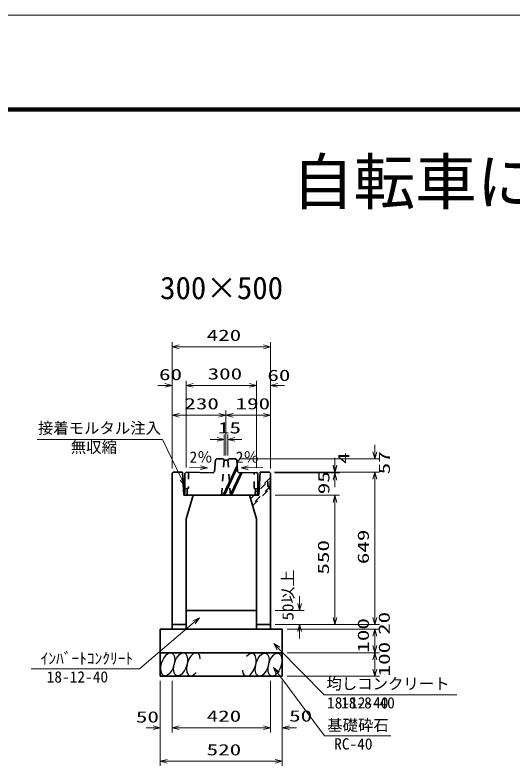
# Model space of a CAD drawing. Units: millimetres on the paper. Extents: x 20 to 861, y 20 to 614.
# Drawn here: x 266.7 to 372.8, y 454.2 to 614.1 of the extents above; entities that cross this region are included whole.
import ezdxf
from ezdxf.enums import TextEntityAlignment as Align

# ---------------------------------------------------------------- set-up
doc = ezdxf.new("R2010")
doc.units = ezdxf.units.MM
doc.linetypes.add('USER1', pattern=[3, 1.5, -1.5])
for name, color, linetype, lineweight in [('D-STR-DIM（寸法）', 7, 'Continuous', 13), ('D-STR-HTXT(均しCON-旗)', 7, 'Continuous', 13), ('D-STR-HTXT(基礎砕石-旗)', 7, 'Continuous', 13), ('D-STR-HTXT（旗上げ）', 7, 'Continuous', 13), ('D-STR-STRF(グリ)', 7, 'Continuous', 25), ('D-STR（構造物）', 1, 'Continuous', 35), ('D-TTL-LINE（区切線）', 7, 'Continuous', 13), ('D-TTL（外枠）', 2, 'Continuous', 140)]:
    doc.layers.add(name, color=color, linetype=linetype, lineweight=lineweight)
doc.layers.add('D-STR-TXT(文字)', color=7, linetype='Continuous')
doc.styles.add('ＭＳ ゴシック', font='')
doc.styles.get('ＭＳ ゴシック').set_extended_font_data('MS Gothic')

# ---------------------------------------------------------------- blocks, each defined once
blk = doc.blocks.new('_Open30@@SfigorgFlag@@4')
at = {"color": 7, "linetype": 'Continuous', "lineweight": 13}
for p, q in [((-1, 0.2679), (0, 0)), ((0, 0), (-1, -0.2679)), ((0, 0), (-1, 0))]:
    blk.add_line(p, q, dxfattribs=at)

msp = doc.modelspace()

# ---------------------------------------------------------------- linework, layer by layer
at = {"layer": 'D-STR-DIM（寸法）'}
for p, q in [((300.186, 536.255), (300.186, 544.464)), ((300.186, 536.255), (300.186, 544.464)), ((321.186, 536.255), (321.186, 544.464)), ((321.186, 536.255), (321.186, 544.464)), ((301.686, 543.464), (319.686, 543.464)), ((301.686, 543.464), (319.686, 543.464)), ((300.186, 517.552), (300.186, 536.255)), ((300.186, 517.552), (300.186, 536.255)), ((303.186, 517.743), (303.186, 536.255)), ((303.186, 517.743), (303.186, 536.255)), ((303.186, 517.743), (303.186, 536.255)), ((303.186, 517.743), (303.186, 536.255)), ((318.186, 517.743), (318.186, 536.255)), ((318.186, 517.743), (318.186, 536.255)), ((318.186, 517.743), (318.186, 536.255)), ((318.186, 517.743), (318.186, 536.255)), ((321.186, 517.552), (321.186, 536.255)), ((321.186, 517.552), (321.186, 536.255)), ((298.686, 535.255), (297.186, 535.255)), ((298.686, 535.255), (297.186, 535.255)), ((304.686, 535.255), (306.186, 535.255)), ((304.686, 535.255), (316.686, 535.255)), ((304.686, 535.255), (306.186, 535.255)), ((304.686, 535.255), (316.686, 535.255)), ((316.686, 535.255), (315.186, 535.255)), ((316.686, 535.255), (315.186, 535.255)), ((322.686, 535.255), (324.186, 535.255)), ((322.686, 535.255), (324.186, 535.255)), ((300.186, 517.552), (300.186, 529.898)), ((311.686, 520.351), (311.686, 529.898)), ((311.686, 520.351), (311.686, 529.898)), ((321.186, 517.552), (321.186, 529.898)), ((301.686, 528.898), (310.186, 528.898)), ((313.186, 528.898), (319.686, 528.898)), ((311.292, 520.351), (311.292, 524.766)), ((312.08, 520.351), (312.08, 524.766)), ((309.792, 523.766), (308.292, 523.766)), ((313.58, 523.766), (315.08, 523.766)), ((343.388, 521.133), (343.388, 522.633)), ((314.691, 519.633), (344.388, 519.633)), ((334.89, 518.297), (334.89, 519.797)), ((334.89, 518.297), (334.89, 519.797)), ((334.89, 518.105), (334.89, 519.605)), ((334.89, 518.105), (334.89, 519.605)), ((303.911, 517.775), (306.273, 517.728)), ((319.522, 517.75), (316.406, 517.697)), ((321.936, 516.797), (335.89, 516.797)), ((321.936, 516.797), (335.89, 516.797)), ((322.132, 516.605), (335.89, 516.605)), ((322.132, 516.605), (335.89, 516.605)), ((322.132, 516.605), (335.89, 516.605)), ((322.132, 516.605), (335.89, 516.605)), ((322.936, 516.797), (344.388, 516.797)), ((322.936, 516.797), (344.388, 516.797)), ((334.89, 515.105), (334.89, 513.605)), ((334.89, 515.105), (334.89, 513.605)), ((343.388, 485.85), (343.388, 515.297)), ((343.388, 515.297), (343.388, 513.797)), ((322.186, 511.85), (335.89, 511.85)), ((322.186, 511.85), (335.89, 511.85)), ((322.186, 511.85), (335.89, 511.85)), ((334.89, 510.35), (334.89, 508.85)), ((334.89, 485.85), (334.89, 510.35)), ((334.89, 510.35), (334.89, 508.85)), ((327.375, 488.85), (327.375, 490.35)), ((327.375, 488.85), (327.375, 490.35)), ((322.186, 487.35), (328.375, 487.35)), ((322.186, 487.35), (328.375, 487.35)), ((343.388, 485.85), (343.388, 487.35)), ((343.388, 485.85), (343.388, 487.35)), ((322.186, 484.35), (344.388, 484.35)), ((322.186, 484.35), (344.388, 484.35)), ((322.186, 484.35), (328.375, 484.35)), ((322.186, 484.35), (344.388, 484.35)), ((322.186, 484.35), (335.89, 484.35)), ((322.186, 484.35), (328.375, 484.35)), ((324.686, 483.35), (344.388, 483.35)), ((324.686, 483.35), (344.388, 483.35)), ((324.686, 483.35), (344.388, 483.35)), ((324.686, 483.35), (344.388, 483.35)), ((327.375, 482.85), (327.375, 481.35)), ((327.375, 482.85), (327.375, 481.35)), ((343.388, 479.85), (343.388, 481.85)), ((343.388, 481.85), (343.388, 480.35)), ((343.388, 479.85), (343.388, 481.85)), ((343.388, 481.85), (343.388, 480.35)), ((324.686, 478.35), (344.388, 478.35)), ((324.686, 478.35), (344.388, 478.35)), ((324.686, 478.35), (344.388, 478.35)), ((324.686, 478.35), (344.388, 478.35)), ((343.388, 474.85), (343.388, 476.85)), ((343.388, 474.85), (343.388, 476.85)), ((324.686, 473.35), (344.388, 473.35)), ((324.686, 473.35), (344.388, 473.35)), ((297.686, 472.35), (297.686, 461.383)), ((297.686, 472.35), (297.686, 461.383)), ((300.186, 472.35), (300.186, 461.383)), ((300.186, 472.35), (300.186, 461.383)), ((321.186, 472.35), (321.186, 461.383)), ((321.186, 472.35), (321.186, 461.383)), ((323.686, 472.35), (323.686, 461.383)), ((323.686, 472.35), (323.686, 461.383)), ((297.686, 471.35), (297.686, 454.226)), ((297.686, 471.35), (297.686, 454.226)), ((300.186, 471.35), (300.186, 461.383)), ((300.186, 471.35), (300.186, 461.383)), ((321.186, 471.35), (321.186, 461.383)), ((321.186, 471.35), (321.186, 461.383)), ((323.686, 471.35), (323.686, 454.226)), ((323.686, 471.35), (323.686, 454.226)), ((296.186, 462.383), (294.686, 462.383)), ((296.186, 462.383), (294.686, 462.383)), ((301.686, 462.383), (319.686, 462.383)), ((301.686, 462.383), (303.186, 462.383)), ((301.686, 462.383), (319.686, 462.383)), ((301.686, 462.383), (303.186, 462.383)), ((319.686, 462.383), (318.186, 462.383)), ((319.686, 462.383), (318.186, 462.383)), ((325.186, 462.383), (326.686, 462.383)), ((325.186, 462.383), (326.686, 462.383)), ((299.186, 455.226), (322.186, 455.226)), ((299.186, 455.226), (322.186, 455.226))]:
    msp.add_line(p, q, dxfattribs=at)
at = {"layer": 'D-STR-HTXT(均しCON-旗)'}
for p, q in [((293.227, 474.92), (304.884, 484.83)), ((293.227, 474.92), (304.884, 484.83)), ((332.626, 469.403), (322.903, 479.22)), ((332.626, 469.403), (322.903, 479.22)), ((270.193, 474.92), (293.227, 474.92)), ((270.193, 474.92), (293.227, 474.92)), ((360.834, 469.403), (332.626, 469.403)), ((360.834, 469.403), (332.626, 469.403))]:
    msp.add_line(p, q, dxfattribs=at)
at = {"layer": 'D-STR-HTXT(基礎砕石-旗)'}
for p, q in [((332.704, 460.653), (322.7, 473.979)), ((332.704, 460.653), (322.7, 473.979)), ((346.807, 460.653), (332.704, 460.653)), ((346.807, 460.653), (332.704, 460.653))]:
    msp.add_line(p, q, dxfattribs=at)
at = {"layer": 'D-STR-HTXT（旗上げ）'}
for p, q in [((271.462, 523.739), (298.183, 523.739)), ((298.183, 523.739), (302.277, 515.229))]:
    msp.add_line(p, q, dxfattribs=at)
at = {"layer": 'D-STR-STRF(グリ)'}
for centre, major_axis in [((299.28, 475.874), (0.79, 2.421)), ((299.28, 475.874), (0.79, 2.421)), ((302.002, 475.874), (0.79, 2.421)), ((302.002, 475.874), (0.79, 2.421)), ((319.39, 475.793), (-0.771, -2.427)), ((319.39, 475.793), (-0.771, -2.427)), ((322.111, 475.814), (-0.771, -2.427)), ((322.111, 475.814), (-0.771, -2.427))]:
    msp.add_ellipse(centre, major_axis=major_axis, ratio=0.5139, dxfattribs=at)
for centre, major_axis in [((304.742, 475.874), (0.79, 2.421)), ((304.742, 475.874), (0.79, 2.421)), ((316.649, 475.771), (-0.771, -2.427)), ((316.649, 475.771), (-0.771, -2.427))]:
    msp.add_ellipse(centre, major_axis=major_axis, ratio=0.5139, start_param=5.3575563, end_param=10.3750652, dxfattribs=at)
at = {"layer": 'D-STR（構造物）'}
for p, q in [((309.691, 519.632), (309.421, 519.388)), ((311.061, 519.605), (309.691, 519.632)), ((313.691, 519.633), (312.311, 519.605)), ((313.962, 519.389), (313.691, 519.633)), ((309.421, 519.388), (309.212, 516.891)), ((311.292, 519.351), (311.061, 519.605)), ((311.096, 511.849), (314.059, 518.203)), ((312.08, 519.351), (311.292, 519.351)), ((312.311, 519.605), (312.08, 519.351)), ((314.17, 516.891), (313.962, 519.389)), ((300.186, 516.552), (300.436, 516.797)), ((300.186, 494.35), (300.186, 516.552)), ((300.186, 484.35), (300.186, 516.552)), ((300.436, 516.797), (302.436, 516.757)), ((302.436, 516.757), (302.686, 511.85)), ((303.186, 516.762), (302.936, 516.517)), ((302.936, 516.517), (302.936, 511.87)), ((308.942, 516.647), (303.186, 516.762)), ((309.212, 516.891), (308.942, 516.647)), ((314.1, 517.707), (311.369, 511.849)), ((312.606, 511.849), (314.838, 516.635)), ((315.089, 516.64), (312.855, 511.849)), ((314.441, 516.647), (314.17, 516.891)), ((318.186, 516.722), (314.441, 516.647)), ((318.436, 516.477), (318.186, 516.722)), ((318.436, 511.849), (318.436, 516.477)), ((318.936, 516.757), (318.686, 511.85)), ((320.936, 516.797), (318.936, 516.757)), ((321.186, 516.552), (320.936, 516.797)), ((321.186, 494.35), (321.186, 516.552)), ((321.186, 484.35), (321.186, 516.552)), ((302.686, 511.85), (304.686, 511.85)), ((302.936, 511.87), (318.436, 511.85)), ((304.686, 511.85), (303.186, 506.85)), ((316.686, 511.85), (318.186, 506.85)), ((318.686, 511.85), (316.686, 511.85)), ((303.186, 506.85), (303.186, 484.35)), ((303.186, 506.85), (303.186, 484.35)), ((318.186, 506.85), (318.186, 484.35)), ((318.186, 496.85), (318.186, 484.35)), ((303.186, 487.35), (318.186, 487.35)), ((303.186, 487.35), (318.186, 487.35)), ((297.686, 483.35), (323.686, 483.35)), ((297.686, 483.35), (297.686, 473.35)), ((297.686, 483.35), (323.686, 483.35)), ((297.686, 483.35), (297.686, 473.35)), ((303.186, 484.35), (300.186, 484.35)), ((300.186, 484.35), (300.186, 483.35)), ((303.186, 484.35), (300.186, 484.35)), ((300.186, 484.35), (300.186, 483.35)), ((303.186, 484.35), (303.186, 483.35)), ((303.186, 484.35), (303.186, 483.35)), ((318.186, 484.35), (321.186, 484.35)), ((318.186, 484.35), (318.186, 483.35)), ((318.186, 484.35), (321.186, 484.35)), ((318.186, 484.35), (318.186, 483.35)), ((321.186, 484.35), (321.186, 483.35)), ((321.186, 484.35), (321.186, 483.35)), ((323.686, 483.35), (323.686, 473.35)), ((323.686, 483.35), (323.686, 473.35)), ((297.686, 478.35), (323.686, 478.35)), ((297.686, 478.35), (323.686, 478.35)), ((297.686, 473.35), (323.686, 473.35)), ((297.686, 473.35), (323.686, 473.35))]:
    msp.add_line(p, q, dxfattribs=at)
at = {"layer": 'D-STR（構造物）', "linetype": 'USER1'}
for p, q in [((310.724, 511.847), (311.292, 519.351)), ((312.08, 519.351), (312.644, 511.888)), ((303.686, 516.757), (303.686, 513.36)), ((317.686, 513.315), (317.686, 516.712)), ((320.936, 515.458), (316.834, 511.356)), ((316.915, 511.087), (321.111, 515.283)), ((321.111, 515.283), (320.863, 515.531)), ((321.111, 513.353), (321.111, 515.283)), ((303.386, 513.262), (302.936, 513.358)), ((303.686, 513.36), (303.386, 513.262)), ((303.386, 513.262), (303.386, 511.849)), ((321.111, 513.698), (317.281, 509.867)), ((317.355, 509.622), (321.111, 513.378)), ((317.986, 513.217), (317.686, 513.315)), ((317.986, 513.217), (318.436, 513.313)), ((320.611, 513.698), (320.611, 514.783)), ((320.611, 513.698), (321.111, 513.698)), ((320.863, 513.106), (321.111, 513.353)), ((302.936, 511.87), (302.936, 511.849)), ((317.986, 511.847), (317.986, 513.217))]:
    msp.add_line(p, q, dxfattribs=at)
at = {"layer": 'D-TTL-LINE（区切線）', "lineweight": 18}
msp.add_line((861.1, 614.11), (20.1, 614.11), dxfattribs=at)
at = {"layer": 'D-TTL（外枠）'}
msp.add_line((841, 594.01), (40.2, 594.01), dxfattribs=at)

# ---------------------------------------------------------------- block references
at = {"layer": 'D-STR-DIM（寸法）', "xscale": 1.5, "yscale": 1.5}
for p, rotation in [((300.186, 543.464), 180), ((300.186, 543.464), 180), ((303.186, 535.255), 180), ((303.186, 535.255), 180), ((303.186, 535.255), 180), ((303.186, 535.255), 180), ((321.186, 535.255), 180), ((321.186, 535.255), 180), ((300.186, 528.898), 180), ((311.686, 528.898), 180), ((312.08, 523.766), 180), ((343.388, 519.633), 270), ((307.772, 517.698), 358.85424), ((314.906, 517.672), 180.95838), ((334.89, 516.797), 270), ((334.89, 516.797), 270), ((334.89, 516.605), 270), ((334.89, 516.605), 270), ((334.89, 516.605), 90), ((334.89, 516.605), 90), ((343.388, 516.797), 90), ((343.388, 516.797), 90), ((334.89, 511.85), 90), ((334.89, 511.85), 90), ((334.89, 511.85), 90), ((327.375, 487.35), 270), ((327.375, 487.35), 270), ((334.89, 484.35), 270), ((343.388, 484.35), 270), ((343.388, 484.35), 270), ((343.388, 484.35), 270), ((327.375, 484.35), 90), ((327.375, 484.35), 90), ((343.388, 483.35), 90), ((343.388, 483.35), 90), ((343.388, 483.35), 90), ((343.388, 483.35), 90), ((343.388, 478.35), 270), ((343.388, 478.35), 270), ((343.388, 478.35), 90), ((343.388, 478.35), 90), ((343.388, 473.35), 270), ((343.388, 473.35), 270), ((300.186, 462.383), 180), ((300.186, 462.383), 180), ((300.186, 462.383), 180), ((300.186, 462.383), 180), ((323.686, 462.383), 180), ((323.686, 462.383), 180), ((297.686, 455.226), 180), ((297.686, 455.226), 180)]:
    msp.add_blockref('_Open30@@SfigorgFlag@@4', p, dxfattribs=dict(at, rotation=rotation))
for p in [(321.186, 543.464), (321.186, 543.464), (300.186, 535.255), (300.186, 535.255), (318.186, 535.255), (318.186, 535.255), (318.186, 535.255), (318.186, 535.255), (311.686, 528.898), (321.186, 528.898), (311.292, 523.766), (297.686, 462.383), (297.686, 462.383), (321.186, 462.383), (321.186, 462.383), (321.186, 462.383), (321.186, 462.383), (323.686, 455.226), (323.686, 455.226)]:
    msp.add_blockref('_Open30@@SfigorgFlag@@4', p, dxfattribs=at)
at = {"layer": 'D-STR-HTXT(均しCON-旗)', "xscale": 1.5, "yscale": 1.5}
for p, rotation in [((306.027, 485.802), 40.37163), ((306.027, 485.802), 40.37163), ((321.847, 480.285), 134.72505), ((321.847, 480.285), 134.72505)]:
    msp.add_blockref('_Open30@@SfigorgFlag@@4', p, dxfattribs=dict(at, rotation=rotation))
at = {"layer": 'D-STR-HTXT(基礎砕石-旗)', "xscale": 1.5, "yscale": 1.5, "rotation": 126.89552}
msp.add_blockref('_Open30@@SfigorgFlag@@4', (321.799, 475.179), dxfattribs=at)
msp.add_blockref('_Open30@@SfigorgFlag@@4', (321.799, 475.179), dxfattribs=at)
at = {"layer": 'D-STR-HTXT（旗上げ）', "xscale": 1.5, "yscale": 1.5, "rotation": 295.69073}
msp.add_blockref('_Open30@@SfigorgFlag@@4', (302.927, 513.878), dxfattribs=at)

# ---------------------------------------------------------------- texts
at = {"layer": 'D-STR-DIM（寸法）', "style": 'ＭＳ ゴシック', "width": 1.5}
for s, p in [('420', (307.561, 544.001)), ('420', (307.561, 544.001)), ('300', (307.769, 535.793)), ('300', (307.769, 535.793)), ('60', (297.421, 535.649)), ('60', (297.421, 535.649)), ('60', (320.505, 535.478)), ('60', (320.505, 535.478)), ('230', (302.811, 529.435)), ('190', (313.727, 529.435)), ('15', (309.973, 524.303)), ('50', (292.488, 462.75)), ('50', (292.488, 462.75)), ('420', (307.561, 462.921)), ('420', (307.561, 462.921)), ('50', (325.138, 462.958)), ('50', (325.138, 462.958)), ('520', (307.561, 455.763)), ('520', (307.561, 455.763))]:
    msp.add_text(s, height=2.405, dxfattribs=at).set_placement(p, align=Align.BOTTOM_LEFT)
at = {"layer": 'D-STR-DIM（寸法）', "style": 'ＭＳ ゴシック'}
for rotation, p in [(0.01, (303.919, 518.074)), (359.99, (313.768, 518.063))]:
    msp.add_text('2％', height=2.405, rotation=rotation, dxfattribs=at).set_placement(p, align=Align.BOTTOM_LEFT)
for s, width, p in [('4', 1.5, (338.654, 518.546)), ('4', 1.5, (338.654, 518.546)), ('57', 1.5, (347.328, 516.321)), ('95', 1.5, (334.447, 512.07)), ('95', 1.5, (334.447, 512.07)), ('649', 1.5, (342.851, 497.194)), ('550', 1.5, (334.353, 494.975)), ('50以上', 1.1, (326.793, 485.214)), ('50以上', 1.1, (326.793, 485.214)), ('20', 1.5, (347.303, 482.132)), ('20', 1.5, (347.303, 482.132)), ('100', 1.5, (342.851, 478.35)), ('100', 1.5, (342.851, 478.35)), ('100', 1.5, (347.323, 473.295)), ('100', 1.5, (347.323, 473.295))]:
    msp.add_text(s, height=2.405, rotation=90, dxfattribs=dict(at, width=width)).set_placement(p, align=Align.BOTTOM_LEFT)
at = {"layer": 'D-STR-HTXT(均しCON-旗)', "style": 'ＭＳ ゴシック'}
for s, p in [('ｲﾝﾊﾞｰﾄｺﾝｸﾘｰﾄ', (272.203, 475.204)), ('ｲﾝﾊﾞｰﾄｺﾝｸﾘｰﾄ', (272.203, 475.204)), ('18-12-40', (273.48, 471.27)), ('均しコンクリート', (333.074, 469.814)), ('均しコンクリート', (333.074, 469.814)), ('18-12-40', (333.207, 465.753)), ('18-8-40', (336.207, 465.753))]:
    msp.add_text(s, height=2.405, dxfattribs=at).set_placement(p, align=Align.BOTTOM_LEFT)
at = {"layer": 'D-STR-HTXT(基礎砕石-旗)', "style": 'ＭＳ ゴシック'}
for s, p in [('基礎砕石', (333.239, 460.99)), ('基礎砕石', (333.239, 460.99)), ('RC-40', (334.727, 457.003)), ('RC-40', (334.727, 457.003))]:
    msp.add_text(s, height=2.405, dxfattribs=at).set_placement(p, align=Align.BOTTOM_LEFT)
at = {"layer": 'D-STR-HTXT（旗上げ）', "style": 'ＭＳ ゴシック'}
for s, p in [('接着モルタル注入', (271.607, 524.243)), ('無収縮', (278.612, 520.165))]:
    msp.add_text(s, height=2.405, dxfattribs=at).set_placement(p, align=Align.BOTTOM_LEFT)
at = {"layer": 'D-STR-TXT(文字)', "style": 'ＭＳ ゴシック'}
for s, height, p in [('自転車に優しい側溝 可変ﾀｲﾌﾟ 標準図', 9.621, (325.752, 570.915)), ('300×500', 4.811, (297.656, 552.163))]:
    msp.add_text(s, height=height, dxfattribs=at).set_placement(p, align=Align.BOTTOM_LEFT)

doc.saveas('drawing.dxf')
